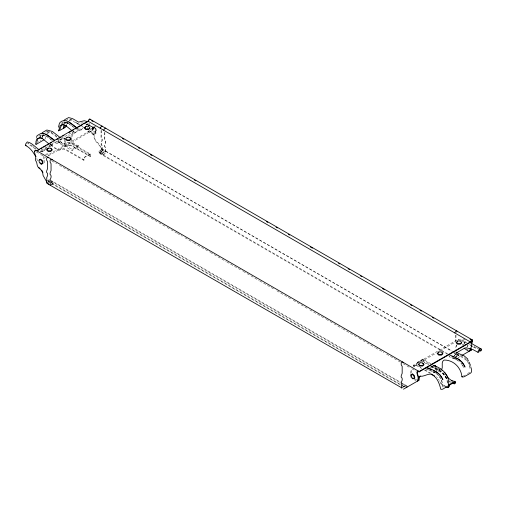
<?xml version="1.0" encoding="UTF-8"?>
<svg xmlns="http://www.w3.org/2000/svg" width="507" height="507" viewBox="0 0 507 507"><rect width="100%" height="100%" fill="white"/><g stroke="black" fill="none" stroke-linecap="round" stroke-linejoin="round"><path stroke-width="0.38" stroke-dasharray="2.54 1.9" d="M456.883 332.763L456.915 331.331M44.445 162.842L44.248 157.404M410.664 373.374L411.145 369.102M411.627 372.81L411.887 369.654M462.618 341.87L462.752 340.292M463.715 339.734L463.525 344.95M400.226 384.813L48.273 181.614L48.368 181.157L50.801 180.505M88.877 123.423L88.814 125.825M89.226 123.366L89.175 125.66M101.064 130.457L101.001 137.619L101.92 139.152L101.97 140.281L101.001 144.292L101.97 145.896L101.97 150.877L101.603 151.504L99.112 152.525L99.22 151.713L101.85 148.83L98.897 151.694L98.909 153.057L447.32 354.209M101.413 130.407L101.362 137.524L102.237 138.76A3.245 1.876 -60 0 1 102.237 140.547A4.037 2.332 -60 0 0 102.237 145.433L102.116 151.378L99.67 153.044L98.909 153.057M104.524 132.454L104.461 139.615L105.38 141.149L105.431 142.277L104.461 146.289L105.431 147.892L105.431 152.873L105.063 153.501L102.572 154.521L102.674 153.71L105.304 150.826L102.357 153.691L102.37 155.053L103.124 155.041L105.576 153.38L105.69 147.429A4.037 2.332 -60 0 1 105.69 142.543A3.245 1.876 -60 0 0 105.69 140.756L104.822 139.52L104.873 132.403M402.704 386.245L403.8 386.879L403.895 386.423L406.848 385.871L401.214 382.62M455.647 335.171L455.679 342.694M455.989 335.121L455.945 340.704M456.547 344.994L455.578 347.834L455.679 349.367M45.085 139.051L45.801 135.965M92.623 127.688L92.16 129.596L93.554 131.953L95.417 132.403L96.292 130.204L94.948 127.941L92.623 127.688L94.486 128.144L95.88 130.502L95.417 132.403M93.168 127.51L92.718 129.336L94.061 131.592L95.848 132.029M463.956 344.253L464.418 342.345L466.744 342.593M464.52 343.987L464.963 342.162M467.372 346.42L467.676 345.153M468.088 344.855L467.644 346.68L465.857 346.249M51.302 181.994L51.321 180.612L400.53 382.227M42.195 137.201L43.089 133.816M71.056 137.676L71.056 135.496L71.658 133.81L73.255 131.852L72.305 131.009M43.817 156.314L43.285 157.962L43.545 161.416M64.136 124.817L65.13 121.826M64.757 139.856C63.115 145.389 67.507 148.754 72.152 150.44L78.452 146.802L78.452 145.686C72.469 143.684 70.004 140.559 72.78 134.475L74.092 133.43L74.516 132.162L73.116 130.876M42.018 137.872L43.076 134.856L42.113 136.326L44.705 135.173L42.937 135.204L46.213 136.085L49.483 138.481M40.725 150.826L42.296 150.459L49.661 146.206L50.725 144.051M64.712 124L65.523 122.124L64.706 123.594L66.747 122.421L64.972 122.447L68.274 123.334M73.021 132.631L73.591 131.478L63.141 137.511L61.138 137.714M67.127 123.835L68.331 121.401M50.662 144.064L50.117 145.141L42.753 149.394L40.737 149.863L41.054 149.895M50.763 146.599L53.26 142.86L50.909 145.984L48.951 147.176M66.512 124.519L67.735 122.244M39.438 137.67L40.883 135.249M61.442 125.033L62.957 122.555M39.945 137.067L41.473 135.261M456.186 356.636L456.915 355.382L456.915 353.29M62.881 123.531L65.042 121.832M470.255 347.701L472.613 345.78L474.66 346.256M471.225 347.143L472.613 345.78M88.281 130.806L89.543 132.371L92.566 134.121L94.239 134.475L95.303 133.48L95.113 128.037L85.347 123.79L95.113 128.037L86.317 124.095L86.957 125.438M94.239 134.475L96.273 132.916L95.855 126.63L94.384 126.503L92.28 127.713L87.419 132.2M419.581 361.58L414.72 366.06L412.616 367.277M453.999 355.705L456.427 353.544L458.727 355.173L456.782 356.896M454.088 356.053L456.427 353.544M456.199 356.972L458.632 354.818M469.653 372.227L466.605 374.274M74.092 133.43L77.546 131.104L68.363 136.149M46.333 148.766L41.492 151.713L40.452 151.777L42.962 151.251L46.213 149.311M61.043 123.359L62.944 122.263M65.739 120.647L68.369 119.126L72.659 120.146M69.199 120.47L70.885 119.494L72.799 120.007M69.091 121.065L70.143 120.457L73.204 121.281L79.136 124.893M36.276 142.841L40.693 140.293M45.503 154.717L47.081 153.811L48.539 154.648L93.732 128.556L93.732 129.672L48.539 155.769L47.081 154.927L47.081 153.811M93.732 128.556L92.28 127.713L92.28 128.835L94.384 127.618M65.726 140.414L65.954 145.477L72.152 149.318L78.452 145.686M51.454 144.577C52.563 147.708 56.1 149.039 58.926 150.211L63.92 149.007L83.693 160.244L84.175 159.965C83.167 156.517 87.825 156.257 89.625 154.584L90.113 154.863L90.113 156.536L90.595 156.257L90.468 154.096L71.17 142.955L68.325 142.29L63.952 143.563L64.459 143.468L61.119 142.118L61.442 142.315L58.185 139.172M48 182.45L49.293 181.702M50.814 184.821L52.753 183.705L53.349 182.552L52.912 182.235L51.087 182.729M51.461 184.865L53.172 183.768L53.723 182.457L53.001 181.779L51.182 182.267M413.268 365.224L414.72 366.06L414.72 367.182L413.268 366.346L413.268 365.224L458.461 339.132L459.919 339.969L462.023 338.752M413.268 366.346L417.375 363.969M420.804 361.992L436.552 352.897M439.975 350.926L455.723 341.832M430.944 363.798L422.825 359.108L416.887 362.537L416.405 365.465L416.887 365.186L418.231 365.959M428.675 364.571L423.313 361.478L422.825 361.757L422.825 360.078L422.344 359.799C420.537 361.472 415.879 361.738 416.887 365.186M460.445 340.786L462.023 339.874L466.846 342.656M429.809 367.499L432.332 366.048M430.437 368.259L432.959 366.802M402.583 387.164L404.206 386.119L404.472 385.269L404.028 384.952L402.209 385.447M454.247 357.34L456.439 355.946L456.547 353.455M401.937 387.956L404.294 386.486L404.839 385.181L404.123 384.496L402.298 384.984M458.024 357.701L461.579 355.648M436.007 370.813L440.412 368.266M437.928 371.232L440.444 369.774M65.023 137.967L63.692 138.696L64.611 138.569L59.794 139.133L59.008 138.798L61.315 139.755L64.972 138.988M45.649 132.194L47.366 131.281L47.994 131.446M38.944 136.009L41.694 134.558L44.946 135.306M46.98 133.03L49.724 131.738L51.625 132.251M46.974 133.607L48.983 132.701L52.018 133.518L57.342 137.511M463.506 375.833L465.293 375.034M42.962 151.251L41.492 151.713L39.21 151.054M65.726 139.691L64.212 138.107L61.493 138.639M47.721 180.27L49.547 179.782M47.626 180.726L49.452 180.238M48.273 181.614L49.49 181.291M403.8 386.879L405.625 386.391M69.091 145.401L65.834 146.225C63.007 145.053 59.471 143.722 58.362 140.591M90.113 153.894L84.175 157.322L83.693 160.244M63.578 121.895L67.723 122.751L73.61 127.067M83.262 122.909L80.784 123.017L78.959 123.765L75.727 123.081M78.737 129.063L81.063 129.089L79.168 129.57L77.939 128.683M56.657 141.802L59.059 141.865L57.082 142.309L55.859 141.415M435.405 372.683L434.252 372.639L431.083 370.807M69.579 145.262L71.348 145.699L90.113 156.536M95.208 133.918L93.535 133.563L90.512 131.814L89.669 130.768M464.418 342.345L466.282 342.795M50.979 132.251L53.755 134.044M47.366 131.281L51.473 132.384M454.063 358.462L448.999 356.643L457.935 360.42M476.422 347.751L470.788 345.85L477.417 349.076M59.794 139.133L61.315 139.755M426.26 368.868L431.983 371.2M438.384 368.804L440.31 369.616M454.754 358.753L456.839 359.647M432.68 371.498L434.772 372.392M445.723 386.423L441.654 383.742L438.39 379.154M445.919 387.025L441.166 384.021L439.132 381.156M431.457 365.877C439.715 368.513 447.935 374.426 447.434 384.084M424.815 368.342L435.868 373.165L439.176 376.099M81.868 126.338L83.915 127.428L81.963 126.23M463.183 338.708L465.23 339.886M476.973 347.998L479.654 349.545M469.533 344.209L471.618 346.351M92.28 128.835L93.732 129.672M466.263 348.753L468.075 349.798M101.85 148.83L453.683 351.966M101.939 149.185L451.718 351.129M454.462 352.707L458.727 355.173M99.34 152.702L447.744 353.848M454.044 358.094L455.698 359.045L455.482 358.487M78.452 146.802L72.748 143.513L71.595 142.226L71.056 140.578M89.961 154.565L71.056 143.652L68.033 143.031L64.116 144.216L64.503 144.229L60.922 142.784L57.633 139.602M90.595 156.257L70.822 145.021L65.352 146.504C62.336 145.243 58.045 143.671 57.747 139.881M84.175 159.965L65.409 149.128L63.641 148.69L59.414 149.933C56.581 148.76 53.051 147.429 51.942 144.299M422.825 359.108L423.313 359.799L423.313 361.478M422.673 359.786L429.423 363.684M438.2 368.747L441.578 370.699M431.356 366.117L442.079 372.309L444.81 375.446M424.169 362.53L428.187 364.85M430.868 366.403L442.598 373.348L447.586 380.313M418.902 366.346L422.249 368.278M424.929 369.825L430.963 373.31M416.405 365.465L421.767 368.557M424.448 370.11L429.809 373.203M36.282 151.929L40.364 154.286M41.048 154.679L45.807 157.43M51.91 160.953L56.708 163.723M59.452 165.307L66.316 169.268M67 169.661L75.226 174.414M75.917 174.814L91.691 183.921M92.375 184.314L108.149 193.421M108.834 193.82L166.448 227.079M167.133 227.472L176.734 233.017M177.418 233.416L182.222 236.186M184.966 237.77L193.192 242.523M193.877 242.916L209.651 252.023M210.342 252.423L226.116 261.53M226.8 261.923L242.574 271.03M243.259 271.429L259.033 280.536M259.717 280.929L274.122 289.243M276.866 290.828L290.581 298.75M293.325 300.334L307.046 308.25M309.783 309.834L325.564 318.941M326.248 319.34L342.022 328.447M342.707 328.84L358.481 337.947M359.165 338.346L374.939 347.453M375.63 347.846L383.856 352.599M386.6 354.184L400.315 362.106M403.052 363.677L409.174 367.214M411.893 368.785L415.974 371.143M415.037 379.021L416.855 380.073M414.067 379.585L415.886 380.63M51.112 181.069L400.207 382.62M400.891 383.013L405.974 385.947M47.797 180.828L50.542 182.412M51.226 182.805L400.321 384.357M402.247 385.466L403.895 386.423M81.31 125.831L73.807 120.977M77.229 129.893L78.395 130.616L81.164 130.21L82.882 128.024L81.348 129.881L78.395 130.616L76.601 129.285M55.149 142.625L56.315 143.361L59.085 142.949L60.815 140.762L59.287 142.625L56.315 143.361L53.343 141.244M32.79 146.174L27.784 143.075L28.196 144.134L32.949 147.055L35.775 149.559M45.662 135.496L47.975 137.182M68.87 123.771L74.244 127.707M50.111 138.937L53.888 141.707M449.158 380.852L450.786 382.075M449.215 381.537L450.298 382.354M431.273 366.295C439.265 369.66 447.58 374.686 447.421 384.636M49.135 138.024L52.741 140.788M35.11 148.259L36.079 149.058M54.895 134.875L58.704 138.189M50.092 143.963L51.866 145.509M466.212 359.374L463.309 356.801L453.74 352.796C460.229 356.846 469.716 359.114 469.983 368.551L469.716 366.523M457.536 359.945L461.218 363.329M435.469 372.689L439.056 375.864M90.385 131.186L92.768 133.297A6.376 5.203 60 0 1 94.315 135.977A7.377 6.027 60 0 0 98.548 143.304L103.523 152.195L103.225 152.861L101.286 153.976L100.164 153.786L100.152 152.417L103.105 149.559L100.475 152.442L100.367 153.253L102.858 152.227L102.858 151.39C101.324 145.192 94.144 142.416 93.82 135.844C93.237 133.753 91.19 132.809 89.929 131.224M49.553 144.438L50.301 145.103M33.247 146.599L34.165 147.442M436.66 376.777L437.421 377.62M37.841 160.694L37.005 159.648L36.745 156.143M445.222 376.023L447.668 379.464M461.604 363.95L463.924 367.676L461.091 363.101M439.417 376.492L441.622 380.231L443.188 387.861L442.826 384.572L441.477 380.016L439.556 376.752M466.789 359.894L469.076 363.836M64.212 138.107L64.757 139.127M87.065 123.378L88.573 126.218M469.457 364.495L469.634 365.845M87.654 127.479L87.812 129.583M462.511 344.133L462.555 345.508M471.586 345.071L471.586 347.808M471.225 344.526L471.225 347.998M459.919 339.969L459.919 341.091M458.461 339.132L458.461 340.248M435.944 367.302L435.944 370.205M434.974 366.016L434.974 370.376M72.152 149.318L72.152 150.44M48.539 154.648L48.539 155.769M456.915 344.785A3.245 1.876 -60 0 1 456.813 345.261A4.037 2.332 -60 0 0 455.945 348.905"/><path stroke-width="0.76" d="M418.167 380.833L418.427 377.626L419.935 376.194C423.77 376.872 426.919 373.982 430.601 374.09C437.021 376.359 439.309 383.368 440.843 389.37L442.687 389.211L448.486 385.707C450.064 375.193 442.193 367.955 433.029 365.325M419.137 380.269L419.397 377.069L420.252 376.074M470.204 348.347L469.995 350.907L468.316 351.059L464.178 348.258M470.965 350.35L471.123 348.423M64.072 125.483L63.812 128.125L64.174 125.254M58.457 127.206L59.395 123.48L60.181 122.288C66.24 117.104 72.583 125.273 77.514 128.176M406.836 387.259L407.045 386.448M35.775 156.701C33.247 152.296 30.217 147.562 25.35 145.401L25.762 143.861L27.258 141.909C31.738 142.752 34.742 146.58 38.279 149.14M457.339 352.346L464.704 348.1L466.275 347.732L473.069 349.659L477.892 352.257L478.31 350.724L479.742 348.797L481.238 349.031L481.65 350.09L480.737 350.996L479.413 350.229M34.806 151.53L34.926 151.143A1.16 0.672 -60 0 1 35.68 150.68L35.794 150.75M37.017 141.339L37.873 138.772L40.37 137.676L42.651 138.284M66.157 126.623L66.639 125.229M36.434 137.448L37.138 135.616L41.187 133.278L42.423 133.24L46.257 134.266L54.819 140.471M66.259 125.178L65.492 127.162L59.458 130.641L61.322 125.552L63.293 124.411M471.288 344.202L472.194 340.571L470.033 339.145M471.637 344.152L472.556 340.362A1.027 0.596 -60 0 0 471.833 339.944L470.338 341.927L419.074 371.517L418.243 371.004L417.578 371.263A1.027 0.596 -60 0 0 416.855 372.525C417.09 375.129 418.89 377.221 417.825 380.218A2.053 1.185 60 0 1 417.4 381.156M406.633 386.961L406.075 387.69M441.705 369.052L442.243 368.025L442.243 362.942L442.788 361.225L444.157 360.046C453.404 359.9 461.174 367.664 461.915 376.802L462.631 377.088L464.412 376.657L470.724 373.013L471.472 371.986L471.44 368.633M88.795 120.146L88.909 119.95A1.16 0.672 -60 0 1 89.422 119.576M88.554 120.78L87.926 121.56L89.422 119.158A1.027 0.596 -60 0 1 90.145 119.576M100.468 128.265L100.741 127.815M64.097 120.698L64.725 119.665L68.667 117.58L72.64 118.644L78.547 122.105L84.295 120.723L86.412 121.287M41.973 133.436L42.696 132.409L46.866 130.001L52.348 131.452L59.376 136.922M461.915 376.802L462.308 376.371M48.121 148.633L46.707 149.99L48.026 151.378L50.77 151.409L52.183 150.053L50.865 148.665M85.43 127.276L84.485 128.176L85.81 129.564L88.548 129.596L89.967 128.239M438.809 352.384L437.395 353.74L438.713 355.122L441.451 355.154L442.871 353.804L441.99 352.878M457.701 341.477L456.281 342.833L457.606 344.215L460.343 344.247L461.763 342.897M100.107 128.176L101.603 126.192A1.027 0.596 -60 0 1 102.332 126.617M103.567 130.172L105.063 128.195A1.027 0.596 -60 0 1 105.792 128.613M454.69 332.89L456.186 330.913A1.027 0.596 -60 0 1 456.915 331.331M403.477 389.192L417.762 380.947A2.053 1.185 60 0 0 418.186 380.009C419.555 376.866 417.02 374.679 417.337 371.929A1.16 0.672 -60 0 1 418.091 371.466L419.074 371.935L470.338 342.345L471.326 340.729A1.16 0.672 -60 0 1 472.074 340.324M48.976 184.18L47.519 183.338L43.038 175.352A7.377 6.027 60 0 0 38.811 168.026A6.376 5.203 60 0 1 37.258 165.345L36.624 162.227L35.839 160.865A2.053 1.185 60 0 1 35.414 159.432C36.479 156.441 34.679 154.35 34.444 151.739A1.027 0.596 -60 0 1 35.167 150.478L35.832 150.218L36.662 150.737L87.926 121.141L470.338 341.927L470.338 342.345M37.347 150.763L39.4 149.578M40.763 148.785L42.132 148M43.501 147.207L45.548 146.022M46.917 145.236L48.285 144.444M50.332 143.266L51.701 142.473M56.486 139.71L57.855 138.924M59.218 138.132L60.587 137.346M62.634 136.161L64.002 135.369M68.787 132.612L73.572 129.849M74.941 129.057L76.304 128.271M78.357 127.086L82.457 124.716M83.82 123.93L87.242 121.953M461.89 355.47L471.161 350.115A2.053 1.185 60 0 0 471.586 349.177M39.324 159.927L40.718 159.185L42.582 160.877L43.044 163.317L41.644 164.065L40.249 162.791M44.096 139.748L36.764 144.058L36.022 144.28L35.528 143.868M433.979 365.921L435.342 365.522L435.944 366.574M48.849 157.772L48.019 157.252L47.354 157.512A1.027 0.596 -60 0 0 46.631 158.773L46.657 160.174L47.595 161.682L47.595 168.565L46.726 170.808A3.245 1.876 -60 0 0 46.726 172.595A4.037 2.332 -60 0 1 46.726 177.482L46.84 183.293L401.937 387.956M52.31 159.768L51.48 159.255L50.814 159.515A1.027 0.596 -60 0 0 50.085 160.77L50.117 162.17L51.055 163.679L51.055 170.561L50.187 172.805A3.245 1.876 -60 0 0 50.187 174.592A4.037 2.332 -60 0 1 50.187 179.478L50.301 185.289M403.433 362.486L402.602 361.973L401.937 362.232A1.027 0.596 -60 0 0 401.208 363.487L401.24 364.888L402.178 366.396L402.178 373.279L401.31 375.522A3.245 1.876 -60 0 0 401.31 377.309A4.037 2.332 -60 0 1 401.31 382.196L401.424 388.007M454.177 383.679L455.546 383.032L455.66 382.044L454.994 381.41L449.475 384.414L448.08 387.627L445.919 387.025M25.35 145.401L26.263 145.256M477.892 352.257L478.804 352.112L479.799 349.874L480.325 349.931L480.737 350.996M43.342 133.943L44.204 133.892M447.757 387.386L449.126 386.74L449.652 385.016L454.621 382.145L455.191 382.468L454.5 383.919L451.661 382.994M454.994 381.41L451.819 380.814L452.206 381.049L448.695 378.412L444.772 372.702M45.459 134.513L46.872 134.887L54.629 140.521M455.28 357.853L458.734 359.324L462.264 362.454L465.027 367.087C462.39 359.888 455.14 357.105 448.568 354.621M433.2 370.592L436.666 372.075L440.222 375.224L442.903 379.794C440.323 372.575 433.022 369.857 426.488 367.36M451.902 356.402L453.93 357.27M427.116 367.981L431.172 369.717M470.686 343.043L481.238 349.031M89.783 119.063L472.461 340.001M91.704 120.717L93.066 121.503M122.428 138.455L123.797 139.248M138.202 147.562L139.571 148.355M150.547 154.686L151.916 155.478M194.441 180.029L195.81 180.822M266.454 221.61L267.823 222.402M276.055 227.149L277.424 227.941M288.401 234.278L289.77 235.071M310.347 246.947L312.407 248.138M338.467 263.184L339.836 263.976M348.068 268.729L349.437 269.521M360.414 275.852L361.783 276.645M382.36 288.527L384.42 289.712M410.48 304.758L411.849 305.55M420.081 310.303L421.456 311.095M432.427 317.433L433.802 318.225M441.768 370.047L442.098 370.23M431.153 373.976L434.499 375.909M36.662 150.737L419.074 371.517L419.074 371.935M77.324 128.233L68.939 122.143M467.872 359.121L464.26 355.92L456.515 352.625L456.059 351.978L456.484 352.961M38.944 167.525L40.066 168.527M71.779 130.54L65.409 125.356L62.215 124.5L60.143 125.698L58.533 131.021L58.514 130.28M48.995 143.937L42.468 138.607L39.299 137.758L36.77 138.924L35.94 141.656L36.022 144.28M412.514 377.867L413.446 378.716L414.84 377.975L414.377 375.535L412.514 373.836L411.12 374.584L411.469 376.409M434.22 365.313L434.974 366.016M422.661 363.323L423.979 364.71L422.565 366.06L419.821 366.029L418.503 364.641M69.751 137.758L71.075 139.146L69.655 140.502L66.918 140.471L65.593 139.083M51.435 159.781L51.682 160.13M467.701 359.71L468.424 360.94M469.146 362.175L470.509 365.395M41.65 170.092L42.328 171.265M42.664 171.854L42.93 172.538M470.781 366.764L471.06 368.133M448.467 384.965L448.486 385.707M471.225 349.386A2.053 1.185 60 0 1 470.8 350.324M48.178 148.133L46.815 149.432L48.083 150.756L50.713 150.788L52.069 149.489L50.801 148.164L48.178 148.133M67.07 137.226L65.707 138.525L66.975 139.856L69.605 139.881L70.961 138.588L69.693 137.258L67.07 137.226M85.956 126.319L84.599 127.618L85.867 128.949L88.491 128.974L89.853 127.682L88.586 126.351L85.956 126.319M419.973 362.784L418.611 364.083L419.885 365.414L422.508 365.446L423.871 364.146L422.604 362.816L419.973 362.784M438.866 351.883L437.503 353.176L438.77 354.507L441.401 354.539L442.757 353.24L441.489 351.909L438.866 351.883M457.751 340.977L456.395 342.276L457.663 343.6L460.293 343.632L461.649 342.333L460.381 341.002L457.751 340.977M40.256 159.566L38.912 160.275L39.356 162.614L41.143 164.243L42.48 163.533L42.037 161.188L40.256 159.566M412.052 374.217L410.708 374.933L411.152 377.271L412.939 378.9L414.282 378.184L413.832 375.845L412.052 374.217"/></g></svg>
